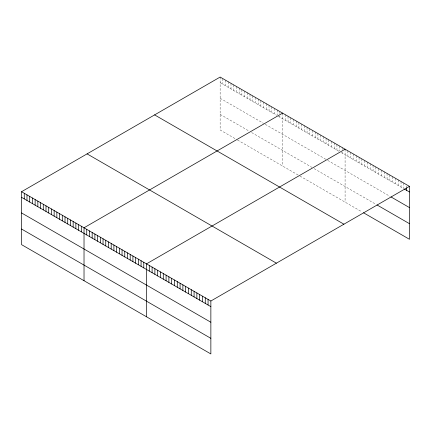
<?xml version="1.0" encoding="UTF-8"?>
<svg xmlns="http://www.w3.org/2000/svg" width="431" height="431" viewBox="0 0 431 431"><rect width="100%" height="100%" fill="white"/><g stroke="black" fill="none" stroke-linecap="round" stroke-linejoin="round"><path stroke-width="0.32" stroke-dasharray="2.15 1.62" d="M220.139 77.057L220.139 129.99L236.436 139.396M220.139 82.677L276.632 115.292M278.264 116.235L339.105 151.362M341.282 152.617L403.292 188.422M220.139 98.29L263.594 123.379M265.227 124.322L326.068 159.448M327.7 160.391L389.861 196.277M220.139 114.377L249.474 131.31M251.645 132.565L311.947 167.379M314.118 168.634L375.87 204.283M237.519 140.027L298.909 175.465M299.992 176.096L361.873 211.82M406.654 185.993L406.654 187.237M403.852 183.127L403.852 188.746M401.056 181.51L401.056 187.129M398.255 179.894L398.255 185.513M395.459 178.283L395.459 183.897M392.657 176.667L392.657 182.281M389.861 175.051L389.861 180.664M387.06 173.434L387.06 179.048M384.263 171.818L384.263 177.432M381.462 170.202L381.462 175.816M378.666 168.586L378.666 174.205M375.87 166.969L375.87 172.589M373.068 165.353L373.068 170.972M370.272 163.737L370.272 169.356M367.471 162.121L367.471 167.74M364.674 160.51L364.674 166.124M361.873 158.894L361.873 164.507M359.077 157.277L359.077 162.891M356.275 155.661L356.275 161.275M353.479 154.045L353.479 159.659M350.683 152.429L350.683 158.048M347.882 150.812L347.882 156.431M345.086 149.196L345.086 202.123M342.365 147.628L342.365 149.503M342.365 151.998L342.365 153.247M339.65 146.061L339.65 151.055M336.934 144.493L336.934 150.107M334.219 142.925L334.219 148.539M331.504 141.357L331.504 146.971M328.788 139.789L328.788 145.403M326.068 138.222L326.068 143.835M323.352 136.654L323.352 142.268M320.637 135.086L320.637 140.7M317.922 133.513L317.922 139.132M315.206 131.945L315.206 137.564M312.491 130.377L312.491 135.997M309.77 128.81L309.77 134.429M307.055 127.242L307.055 132.861M304.34 125.674L304.34 131.293M301.625 124.106L301.625 129.72M298.909 122.539L298.909 128.152M296.189 120.971L296.189 126.585M293.473 119.403L293.473 125.017M290.758 117.835L290.758 123.449M288.043 116.268L288.043 121.881M285.327 114.694L285.327 120.314M282.612 113.127L282.612 166.059M279.891 111.559L279.891 113.434M279.891 115.928L279.891 117.178M277.176 109.991L277.176 114.985M274.461 108.423L274.461 114.043M271.745 106.856L271.745 112.475M269.03 105.288L269.03 110.902M266.315 103.72L266.315 109.334M263.594 102.152L263.594 107.766M260.879 100.585L260.879 106.198M258.164 99.017L258.164 104.631M255.448 97.449L255.448 103.063M252.733 95.876L252.733 101.495M250.012 94.308L250.012 99.927M247.297 92.74L247.297 98.36M244.582 91.173L244.582 96.792M241.866 89.605L241.866 95.224M239.151 88.037L239.151 93.656M236.436 86.469L236.436 92.083M233.715 84.902L233.715 90.515M231 83.334L231 88.948M228.285 81.766L228.285 87.38M225.569 80.198L225.569 85.812M222.854 78.631L222.854 84.244"/><path stroke-width="0.65" d="M21.55 191.714L210.861 301.01L210.861 353.943L21.55 244.641L21.55 191.714L220.139 77.057L409.45 186.359L409.45 239.286L363.554 212.79M282.612 113.127L84.023 227.783L84.023 280.71M345.086 149.196L146.497 263.853L146.497 316.78M210.861 301.01L409.45 186.359M404.413 189.069L409.45 191.978M390.982 196.924L409.45 207.586M376.985 204.93L409.45 223.673M154.605 114.894L343.916 224.195M87.084 153.878L276.395 263.174M21.55 197.328L210.861 306.63M21.55 212.941L210.861 322.243M21.55 229.028L210.861 338.33M406.654 187.862L406.654 190.362M208.065 299.394L208.065 305.013M205.269 297.778L205.269 303.397M202.468 296.167L202.468 301.781M199.672 294.551L199.672 300.165M196.87 292.935L196.87 298.548M194.074 291.318L194.074 296.932M191.272 289.702L191.272 295.316M188.476 288.086L188.476 293.705M185.675 286.47L185.675 292.089M182.879 284.853L182.879 290.472M180.077 283.237L180.077 288.856M177.281 281.621L177.281 287.24M174.485 280.01L174.485 285.624M171.683 278.394L171.683 284.007M168.887 276.777L168.887 282.391M166.086 275.161L166.086 280.775M163.29 273.545L163.29 279.159M160.488 271.929L160.488 277.548M157.692 270.312L157.692 275.932M154.891 268.696L154.891 274.315M152.095 267.08L152.095 272.699M149.293 265.464L149.293 271.083M143.782 262.28L143.782 267.899M141.066 260.712L141.066 266.331M138.346 259.144L138.346 264.763M135.63 257.576L135.63 263.196M132.915 256.009L132.915 261.628M130.2 254.441L130.2 260.06M127.484 252.873L127.484 258.487M124.769 251.305L124.769 256.919M122.048 249.738L122.048 255.351M119.333 248.17L119.333 253.784M116.618 246.602L116.618 252.216M113.903 245.034L113.903 250.648M111.187 243.461L111.187 249.08M108.472 241.893L108.472 247.513M105.751 240.326L105.751 245.945M103.036 238.758L103.036 244.377M100.321 237.19L100.321 242.809M97.605 235.622L97.605 241.241M94.89 234.055L94.89 239.668M92.175 232.487L92.175 238.101M89.454 230.919L89.454 236.533M86.739 229.351L86.739 234.965M81.308 226.216L81.308 231.83M78.593 224.643L78.593 230.262M75.872 223.075L75.872 228.694M73.157 221.507L73.157 227.126M70.442 219.939L70.442 225.558M67.726 218.372L67.726 223.991M65.011 216.804L65.011 222.423M62.296 215.236L62.296 220.85M59.575 213.668L59.575 219.282M56.86 212.1L56.86 217.714M54.144 210.533L54.144 216.146M51.429 208.965L51.429 214.579M48.714 207.397L48.714 213.011M45.998 205.824L45.998 211.443M43.278 204.256L43.278 209.875M40.562 202.689L40.562 208.308M37.847 201.121L37.847 206.74M35.132 199.553L35.132 205.172M32.417 197.985L32.417 203.604M29.701 196.417L29.701 202.031M26.981 194.85L26.981 200.463M24.265 193.282L24.265 198.896"/></g></svg>
